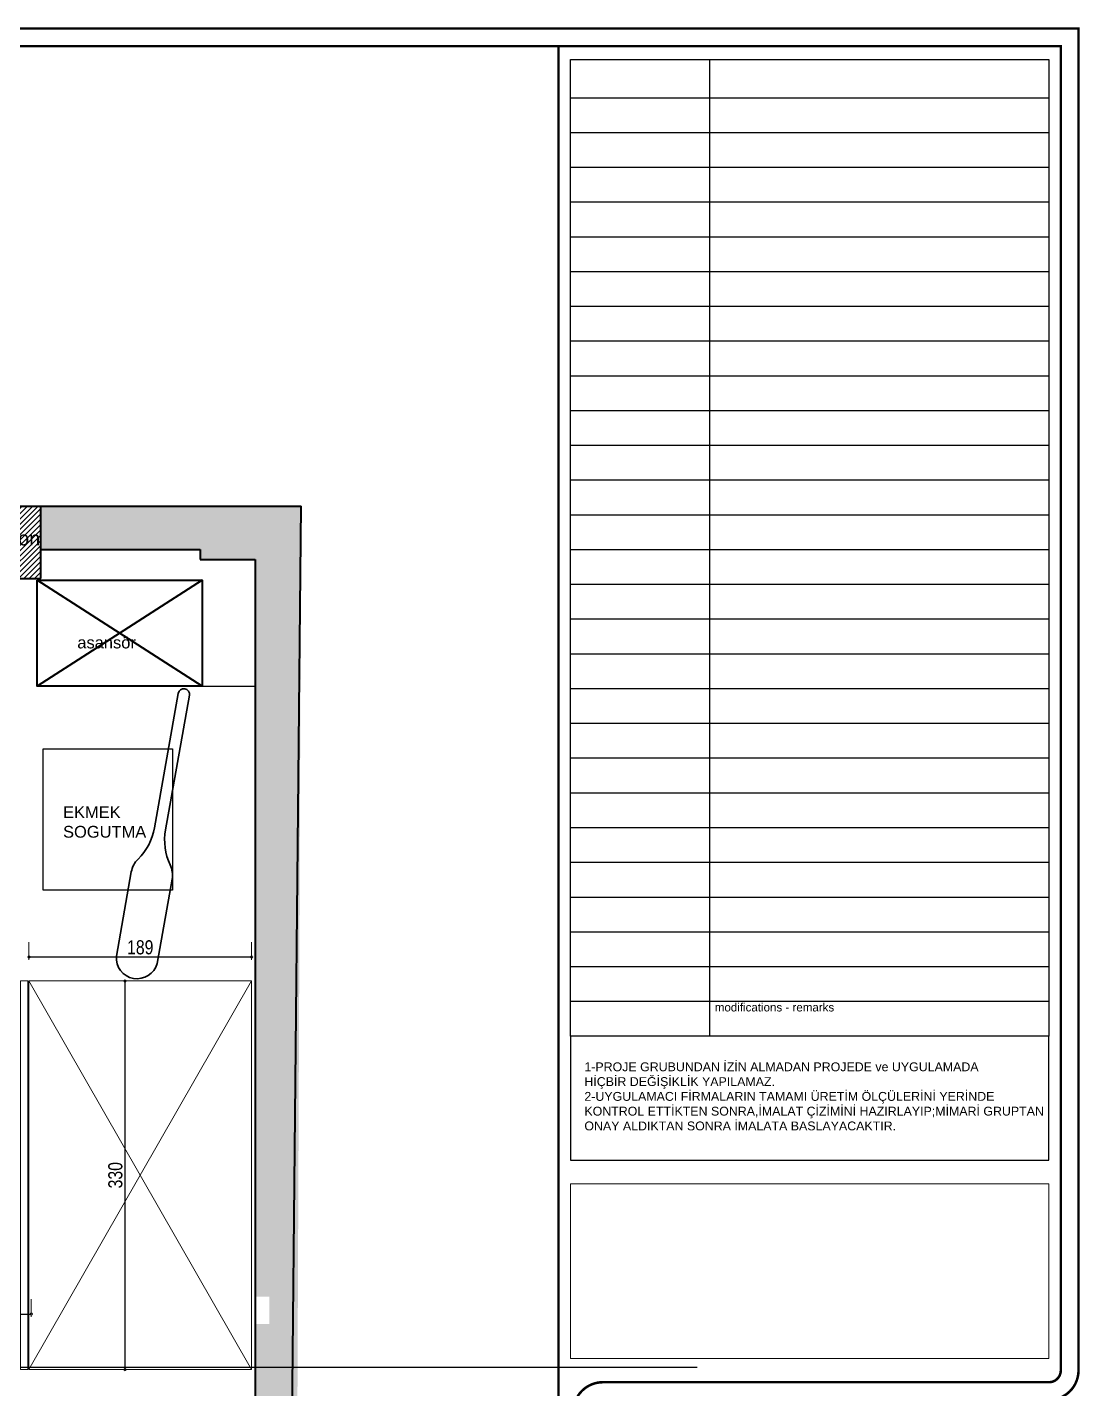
# Model space of a CAD drawing. Header units: millimetres. Extents: x 54215 to 67697, y 23496 to 56611.
# Drawn here: x 57665 to 58559, y 54980 to 56136 of the extents above; entities that cross this region are included whole.
import ezdxf

# ---------------------------------------------------------------- set-up
doc = ezdxf.new("R2010")
doc.units = ezdxf.units.MM
for name, color, linetype, lineweight in [('- 0.09', 9, 'Continuous', 9), ('b_görünüş', 44, 'Continuous', 25), ('no3_duvar kaplama', 8, 'Continuous', 0), ('no3_duvar mevcut', 4, 'Continuous', 35), ('no3_paslanmaz gorunus arka', 173, 'Continuous', 13), ('no3_ölçü tefriş', 252, 'Continuous', 0), ('t_ahsapkesit', 20, 'Continuous', 30), ('t_tarama', 251, 'Continuous', 20), ('t_yazı', 154, 'Continuous', 25), ('ölçü', 4, 'Continuous', 13)]:
    doc.layers.add(name, color=color, linetype=linetype, lineweight=lineweight)
doc.layers.add('0 rölöve', color=7, linetype='Continuous', true_color=0xf1380e)
doc.styles.add('AT-ARIAL', font='arial.ttf')
doc.styles.add('olcu', font='arial.ttf', dxfattribs={"width": 0.8})
doc.styles.get("Standard").update_dxf_attribs({"font": 'arial.ttf'})
doc.dimstyles.new('tufan', dxfattribs={"dimtxt": 12, "dimasz": 0.5, "dimexe": 1.25, "dimexo": 0.625, "dimgap": 2, "dimtad": 1, "dimdec": 0, "dimzin": 1, "dimtxsty": 'olcu', "dimblk1": 'sol', "dimblk2": 'sag', "dimsah": 1, "dimcen": 0, "dimse1": 1, "dimse2": 1, "dimclrd": 256, "dimclrt": 256, "dimadec": 0, "dimazin": 0, "dimtfac": 1, "dimtdec": 0, "dimtix": 1, "dimtmove": 0, "dimatfit": 2, "dimldrblk": 'NONE', "dimfxl": 1.25, "dimarcsym": 0})

# ---------------------------------------------------------------- blocks, each defined once
blk = doc.blocks.new('sol')
at = {"layer": 'ölçü'}
blk.add_line((0, 5), (0, -25), dxfattribs=at)
blk.add_circle((0, 0), 2, dxfattribs=at)
blk = doc.blocks.new('sag')
at = {"layer": 'ölçü'}
blk.add_line((0, -5), (0, 25), dxfattribs=at)
blk.add_circle((0, 0), 2, dxfattribs=at)
blk = doc.blocks.new('*D383')
at = {"layer": 'Defpoints', "color": 0, "transparency": 16777216}
for p in [(57592.2, 55035.4), (57668.3, 55043.3), (57668.3, 55035.3)]:
    blk.add_point(p, dxfattribs=at)
at = {"layer": 'no3_ölçü tefriş', "lineweight": -2, "transparency": 16777216}
blk.add_line((57592.7, 55043.3), (57667.8, 55043.3), dxfattribs=at)
at = {"layer": 'no3_ölçü tefriş', "lineweight": -2, "transparency": 16777216, "xscale": 0.5, "yscale": 0.5, "zscale": 0.5, "rotation": 180}
blk.add_blockref('sol', (57592.2, 55043.3), dxfattribs=at)
at = {"layer": 'no3_ölçü tefriş', "lineweight": -2, "transparency": 16777216, "xscale": 0.5, "yscale": 0.5, "zscale": 0.5}
blk.add_blockref('sag', (57668.3, 55043.3), dxfattribs=at)
at = {"layer": 'no3_ölçü tefriş', "transparency": 16777216, "insert": (57630.2, 55051.4), "char_height": 12, "attachment_point": 5, "style": 'olcu'}
blk.add_mtext('76', dxfattribs=at)
blk = doc.blocks.new('_None')
blk = doc.blocks.new('*D388')
at = {"layer": 'Defpoints', "color": 0, "transparency": 16777216}
for p in [(57383.3, 55407.1), (57569.1, 55326.1), (57668.3, 55326.1)]:
    blk.add_point(p, dxfattribs=at)
at = {"layer": 'no3_ölçü tefriş', "lineweight": -2, "transparency": 16777216}
blk.add_line((57569.1, 55406.6), (57569.1, 55326.6), dxfattribs=at)
at = {"layer": 'no3_ölçü tefriş', "lineweight": -2, "transparency": 16777216, "xscale": 0.5, "yscale": 0.5, "zscale": 0.5}
for name, p, rotation in [('sol', (57569.1, 55407.1), 90), ('sag', (57569.1, 55326.1), 270)]:
    blk.add_blockref(name, p, dxfattribs=dict(at, rotation=rotation))
at = {"layer": 'no3_ölçü tefriş', "transparency": 16777216, "insert": (57561, 55366.6), "char_height": 12, "attachment_point": 5, "rotation": 90, "style": 'olcu'}
blk.add_mtext('81', dxfattribs=at)
blk = doc.blocks.new('*D398')
at = {"layer": 'Defpoints', "color": 0, "transparency": 16777216}
for p in [(57855.3, 55346.4), (57666.3, 55326.1), (57855.3, 55326.1)]:
    blk.add_point(p, dxfattribs=at)
at = {"layer": 'no3_ölçü tefriş', "lineweight": -2, "transparency": 16777216}
blk.add_line((57666.8, 55346.4), (57854.8, 55346.4), dxfattribs=at)
at = {"layer": 'no3_ölçü tefriş', "lineweight": -2, "transparency": 16777216, "xscale": 0.5, "yscale": 0.5, "zscale": 0.5, "rotation": 180}
blk.add_blockref('sol', (57666.3, 55346.4), dxfattribs=at)
at = {"layer": 'no3_ölçü tefriş', "lineweight": -2, "transparency": 16777216, "xscale": 0.5, "yscale": 0.5, "zscale": 0.5}
blk.add_blockref('sag', (57855.3, 55346.4), dxfattribs=at)
at = {"layer": 'no3_ölçü tefriş', "transparency": 16777216, "insert": (57760.8, 55354.5), "char_height": 12, "attachment_point": 5, "style": 'olcu'}
blk.add_mtext('189', dxfattribs=at)
blk = doc.blocks.new('*D399')
at = {"layer": 'Defpoints', "color": 0, "transparency": 16777216}
for p in [(57668.3, 55326.1), (57668.3, 54996.1), (57747.8, 54996.1)]:
    blk.add_point(p, dxfattribs=at)
at = {"layer": 'no3_ölçü tefriş', "lineweight": -2, "transparency": 16777216}
blk.add_line((57747.8, 55325.6), (57747.8, 54996.6), dxfattribs=at)
at = {"layer": 'no3_ölçü tefriş', "lineweight": -2, "transparency": 16777216, "xscale": 0.5, "yscale": 0.5, "zscale": 0.5}
for name, p, rotation in [('sol', (57747.8, 55326.1), 90), ('sag', (57747.8, 54996.1), 270)]:
    blk.add_blockref(name, p, dxfattribs=dict(at, rotation=rotation))
at = {"layer": 'no3_ölçü tefriş', "transparency": 16777216, "insert": (57739.7, 55161.1), "char_height": 12, "attachment_point": 5, "rotation": 90, "style": 'olcu'}
blk.add_mtext('330', dxfattribs=at)
blk = doc.blocks.new('plan girişblok')
at = {"layer": '- 0.09'}
h = blk.add_hatch(dxfattribs=at)
h.set_pattern_fill('ANSI31', color=256)
h.set_pattern_definition([(45, (2446.458, 1691.4684), (-2.245064, 2.245064), [])])
h.paths.add_polyline_path([(3742.1, 3361.5), (3669.1, 3361.5), (3669.1, 3300), (3742.1, 3300)])
h.paths.add_polyline_path([(4427.6, 3357), (4354.1, 3357), (4354.1, 3295.5), (4427.6, 3295.5)])
h.paths.add_polyline_path([(5009.1, 3356), (4935.6, 3356), (4935.6, 3294.5), (5009.1, 3294.5)])
h.paths.add_polyline_path([(5006.1, 2568.5), (4933.1, 2568.5), (4933.1, 2507), (5006.1, 2507)])
h.paths.add_polyline_path([(4427.6, 2569.5), (4354.6, 2569.5), (4354.6, 2508), (4427.6, 2508)])
h.paths.add_polyline_path([(3742.1, 2563.5), (3669.1, 2563.5), (3669.1, 2502), (3742.1, 2502)])
at = {"layer": 'no3_duvar kaplama'}
h = blk.add_hatch(color=256, dxfattribs=at)
h.dxf.hatch_style = 1
h.paths.add_polyline_path([(3669.1, 2563.5), (3687.1, 2563.5), (3669.1, 2563.5), (3669.1, 2502), (3687.1, 2502), (5226.7, 2507.9), (5230.3, 3356), (3742.1, 3357), (3687.1, 3361.5), (3669.1, 3361.5), (3669.1, 3294), (3687.1, 3294), (3687.1, 3300), (3669.1, 3300), (3669.1, 3361.5), (3742.1, 3361.5), (3742.1, 3322), (4354.1, 3322), (4354.1, 3357), (4427.6, 3357), (4427.6, 3323), (4935.6, 3323), (4935.6, 3356), (5009.1, 3356), (5009.1, 3319), (5144.6, 3319), (5144.6, 3310.5), (5191.1, 3310.5), (5191.1, 2573), (5169.1, 2573), (5169.1, 2538.5), (5006.1, 2538.5), (5006.1, 2507), (4933.1, 2507), (4933.1, 2538.5), (4427.6, 2538.5), (4427.6, 2508), (4354.6, 2508), (4354.6, 2538.5), (3742.1, 2538.5), (3742.1, 2502), (3669.1, 2502)])
h.paths.add_polyline_path([(5191.1, 2684.9), (5191.1, 2661.6), (5203.3, 2661.6), (5203.3, 2684.9)], flags=17)
at = {"layer": '0 rölöve'}
blk.add_lwpolyline([(5006.1, 3293), (5006.1, 3203), (5191.1, 3203)], dxfattribs=at)
at = {"layer": 'no3_duvar kaplama'}
blk.add_lwpolyline([(4998.2, 2953), (4991.8, 2953), (4991.8, 2623), (4998.2, 2623)], close=True, dxfattribs=at)
at = {"layer": 'no3_duvar mevcut'}
for p, q in [((4935.6, 3356), (5009.1, 3356)), ((5009.1, 3294.5), (5009.1, 3356)), ((5009.1, 3356), (5230.3, 3356)), ((5221.9, 2507), (5230.3, 3356)), ((5009.1, 3319), (5144.6, 3319)), ((5144.6, 3319), (5144.6, 3310.5)), ((5144.6, 3310.5), (5191.1, 3310.5)), ((5191.1, 3310.5), (5191.1, 2573)), ((4935.6, 3294.5), (5009.1, 3294.5)), ((5146.1, 3203), (5006.1, 3293)), ((5146.1, 3293), (5006.1, 3203))]:
    blk.add_line(p, q, dxfattribs=at)
blk.add_lwpolyline([(5006.1, 3293), (5146.1, 3293), (5146.1, 3203), (5006.1, 3203)], close=True, dxfattribs=at)
at = {"layer": '0 rölöve'}
blk.add_text('b.a. kolon', height=12, dxfattribs=at).set_placement((4935.9, 3322.6))
at = {"layer": 't_yazı', "insert": (5036.3, 3235), "char_height": 10, "width": 307.913, "attachment_point": 7}
blk.add_mtext(' asansör', dxfattribs=at)

msp = doc.modelspace()

# ---------------------------------------------------------------- linework, layer by layer
at = {"color": 250}
for p, q in [((58244.061, 56108.304), (58244.061, 55279.258)), ((58125.988, 56075.764), (58532.389, 56075.764)), ((58125.988, 56046.264), (58532.389, 56046.264)), ((58125.988, 56016.764), (58532.389, 56016.764)), ((58125.988, 55987.263), (58532.389, 55987.263)), ((58125.988, 55957.763), (58532.389, 55957.763)), ((58125.988, 55928.263), (58532.389, 55928.263)), ((58125.988, 55898.763), (58532.389, 55898.763)), ((58125.988, 55869.263), (58532.389, 55869.263)), ((58125.988, 55839.762), (58532.389, 55839.762)), ((58125.988, 55810.262), (58532.389, 55810.262)), ((58125.988, 55780.762), (58532.389, 55780.762)), ((58125.988, 55751.262), (58532.389, 55751.262)), ((58125.988, 55721.762), (58532.389, 55721.762)), ((58125.988, 55692.261), (58532.389, 55692.261)), ((58125.988, 55662.761), (58532.389, 55662.761)), ((58125.988, 55633.261), (58532.389, 55633.261)), ((58125.988, 55603.761), (58532.389, 55603.761)), ((58125.988, 55574.26), (58532.389, 55574.26)), ((58125.988, 55544.76), (58532.389, 55544.76)), ((58125.988, 55515.26), (58532.389, 55515.26)), ((58125.988, 55485.76), (58532.389, 55485.76)), ((58125.988, 55456.26), (58532.389, 55456.26)), ((58125.988, 55426.759), (58532.389, 55426.759)), ((58125.988, 55397.259), (58532.389, 55397.259)), ((58125.988, 55367.759), (58532.389, 55367.759)), ((58125.988, 55338.259), (58532.389, 55338.259)), ((58125.988, 55308.758), (58532.389, 55308.758))]:
    msp.add_line(p, q, dxfattribs=at)
at = {"color": 252, "const_width": 2.135}
for points in [[(58557.476, 54334.49), (55067.754, 54334.49), (55067.754, 56134.49), (58557.476, 56134.49), (58557.476, 54995.442, -0.41421356), (58532.389, 54970.355), (58153.583, 54970.355, 0.41421356), (58143.549, 54960.321), (58143.549, 54716.483, 0.41421356), (58153.583, 54706.448), (58532.389, 54706.448, -0.41421356), (58557.476, 54681.362), (58557.476, 54334.49)], [(58542.424, 54995.442, -0.41421356), (58532.389, 54985.407), (58153.583, 54985.407, 0.41421356), (58128.497, 54960.321), (58128.497, 54716.483, 0.41421356), (58153.583, 54691.397), (58532.389, 54691.397, -0.41421356), (58542.424, 54681.362), (58542.424, 54349.542), (55082.806, 54349.542), (55082.806, 56119.438), (58542.424, 56119.438), (58542.424, 54995.442)]]:
    msp.add_lwpolyline(points, format="xyb", dxfattribs=at)
msp.add_lwpolyline([(58115.953, 54349.542), (58115.953, 56119.438)], dxfattribs=at)
at = {"color": 250}
msp.add_lwpolyline([(58532.389, 55279.258), (58125.988, 55279.258), (58125.988, 56108.304), (58532.389, 56108.304)], close=True, dxfattribs=at)
msp.add_lwpolyline([(58125.988, 55279.258), (58125.988, 55173.895), (58532.389, 55173.895), (58532.389, 55279.258)], dxfattribs=at)
at = {"layer": '0 rölöve'}
msp.add_line((55461.91, 54998.24), (58233.548, 54998.24), dxfattribs=at)
at = {"layer": 'b_görünüş'}
msp.add_lwpolyline([(57678.264, 55522.924), (57788.264, 55522.924), (57788.264, 55402.942), (57678.264, 55402.942)], close=True, dxfattribs=at)
at = {"layer": 'no3_paslanmaz gorunus arka'}
for p, q in [((57666.264, 55326.093), (57855.264, 54996.093)), ((57666.264, 54996.093), (57855.264, 55326.093))]:
    msp.add_line(p, q, dxfattribs=at)
msp.add_lwpolyline([(57666.264, 54996.093), (57855.264, 54996.093), (57855.264, 55326.093), (57666.264, 55326.093)], close=True, dxfattribs=at)
at = {"layer": 't_ahsapkesit'}
for p, q in [((57772.847, 55455.998), (57793.099, 55570.138)), ((57782.3, 55454.32), (57802.552, 55568.461)), ((57753.21, 55418.588), (57740.506, 55346.988)), ((57787.868, 55412.439), (57775.164, 55340.839))]:
    msp.add_line(p, q, dxfattribs=at)
for centre, radius, start, end in [((57797.826, 55569.3), 4.8, 349.938655, 169.938655), ((57725.105, 55464.044), 48.415, 314.317042, 350.432719), ((57829.896, 55445.451), 48.415, 169.44459, 205.560267), ((57772.902, 55415.094), 20, 134.317042, 169.938655), ((57768.176, 55415.933), 20, 349.938655, 25.560267), ((57758.128, 55345.568), 17.68, 175.391277, 344.486033)]:
    msp.add_arc(centre, radius, start, end, dxfattribs=at)
at = {"layer": 't_tarama', "color": 254}
for p, q in [((58532.389, 55153.826), (58125.988, 55153.826)), ((58532.389, 55153.826), (58532.389, 55005.476)), ((58532.389, 55005.476), (58125.988, 55005.476))]:
    msp.add_line(p, q, dxfattribs=at)
msp.add_lwpolyline([(58125.988, 55153.826), (58125.988, 55005.476)], dxfattribs=at)

# ---------------------------------------------------------------- block references
at = {"layer": '0 rölöve'}
msp.add_blockref('plan girişblok', (52667.195, 52373.134), dxfattribs=at)

# ---------------------------------------------------------------- texts
at = {"color": 250, "insert": (58137.916, 55227.977), "char_height": 7.52595, "width": 517.45576, "attachment_point": 4}
msp.add_mtext('1-PROJE GRUBUNDAN İZİN ALMADAN PROJEDE ve UYGULAMADA\\PHİÇBİR DEĞİŞİKLİK YAPILAMAZ.\\P2-UYGULAMACI FİRMALARIN TAMAMI ÜRETİM ÖLÇÜLERİNİ YERİNDE \\PKONTROL ETTİKTEN SONRA,İMALAT ÇİZİMİNİ HAZIRLAYIP;MİMARİ GRUPTAN\\PONAY ALDIKTAN SONRA İMALATA BASLAYACAKTIR.', dxfattribs=at)
at = {"layer": 't_yazı', "insert": (57695.254, 55447.484), "char_height": 10, "width": 307.91263, "attachment_point": 7}
msp.add_mtext('EKMEK \\PSOGUTMA', dxfattribs=at)
at = {"layer": 't_yazı', "color": 252, "insert": (58248.624, 55307.147), "char_height": 7.02422, "width": 149.98671, "attachment_point": 1, "style": 'AT-ARIAL'}
msp.add_mtext('modifications - remarks', dxfattribs=at)

# ---------------------------------------------------------------- dimensions: what is measured, and where the dimension line sits
at = {"layer": 'no3_ölçü tefriş'}
for base, p1, p2, picture, middle in [((57569.089, 55326.093), (57383.295, 55407.066), (57668.264, 55326.093), '*D388', (57560.962, 55366.58)), ((57747.85, 54996.093), (57668.264, 55326.093), (57668.264, 54996.093), '*D399', (57739.719, 55161.093))]:
    dim = msp.add_linear_dim(base=base, p1=p1, p2=p2, angle=90, dimstyle='tufan', dxfattribs=at)
    dim.commit()
    dim.dimension.update_dxf_attribs({"geometry": picture, "text_midpoint": middle})
for base, p1, p2, picture, middle in [((57855.264, 55346.366), (57666.264, 55326.093), (57855.264, 55326.093), '*D398', (57760.764, 55354.492)), ((57668.264, 55043.29), (57592.162, 55035.352), (57668.264, 55035.251), '*D383', (57630.213, 55051.417))]:
    dim = msp.add_linear_dim(base=base, p1=p1, p2=p2, dimstyle='tufan', dxfattribs=at)
    dim.commit()
    dim.dimension.update_dxf_attribs({"geometry": picture, "text_midpoint": middle})

doc.saveas('drawing.dxf')
